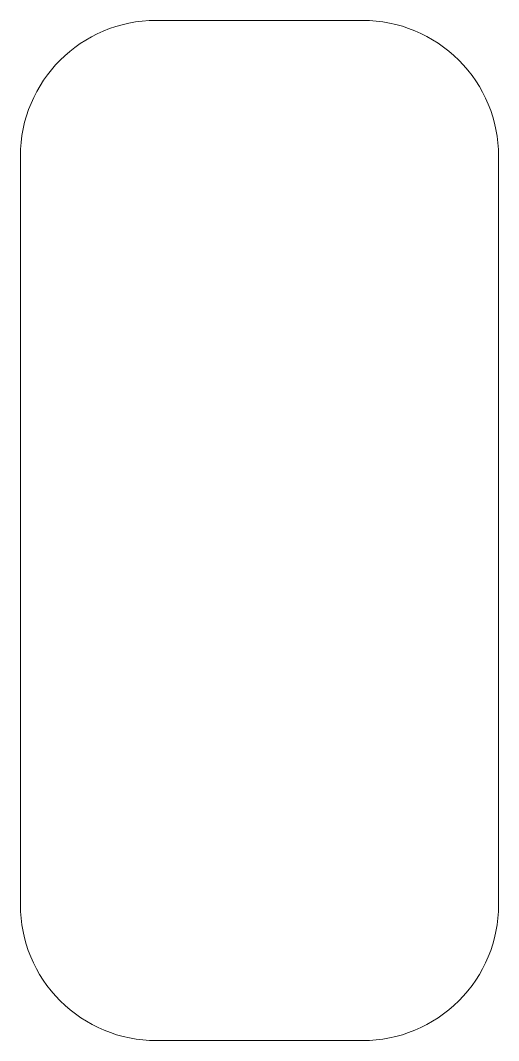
# Model space of a CAD drawing. Header units: millimetres. Extents: x -105 to 95, y -39 to 71.
# Drawn here: x 48.843 to 50.346, y -30.046 to -26.843 of the extents above; entities that cross this region are included whole.
import ezdxf

# ---------------------------------------------------------------- set-up
doc = ezdxf.new("R2010")
doc.units = ezdxf.units.MM
doc.header["$MEASUREMENT"] = 0
doc.layers.add('MultiLayer', color=7, linetype='Continuous')

msp = doc.modelspace()

# ---------------------------------------------------------------- linework, layer by layer
at = {"layer": 'MultiLayer', "lineweight": 9}
for points in [[(49.2691, -26.8428), (49.0335, -26.8428), (48.8425, -27.0338), (48.8425, -27.2694)], [(48.8425, -27.2694), (48.8425, -27.2694), (48.8425, -29.6194), (48.8425, -29.6194)], [(50.3457, -29.6194), (50.3457, -29.6194), (50.3457, -27.2694), (50.3457, -27.2694)], [(49.2691, -30.046), (49.2691, -30.046), (49.9191, -30.046), (49.9191, -30.046)]]:
    msp.add_open_spline(points, degree=3, dxfattribs=at)
at = {"layer": 'MultiLayer', "color": 6, "lineweight": 9}
msp.add_open_spline([(49.9191, -26.8428), (49.9191, -26.8428), (49.2691, -26.8428), (49.2691, -26.8428)], degree=3, dxfattribs=at)
at = {"layer": 'MultiLayer', "lineweight": 9}
for points in [[(50.3457, -27.2694), (50.3457, -27.1562), (50.3008, -27.0477), (50.2208, -26.9677), (50.2208, -26.9677), (50.1407, -26.8877), (50.0322, -26.8428), (49.9191, -26.8428)], [(48.8425, -29.6194), (48.8425, -29.7325), (48.8874, -29.841), (48.9674, -29.921), (48.9674, -29.921), (49.0475, -30.001), (49.156, -30.046), (49.2691, -30.046)], [(49.9191, -30.046), (50.0322, -30.046), (50.1407, -30.001), (50.2208, -29.921), (50.2208, -29.921), (50.3008, -29.841), (50.3457, -29.7325), (50.3457, -29.6194)]]:
    msp.add_open_spline(points, degree=3, knots=[0, 0, 0, 0, 0.333333, 0.333333, 0.333333, 0.333333, 1, 1, 1, 1], dxfattribs=at)

doc.saveas('drawing.dxf')
